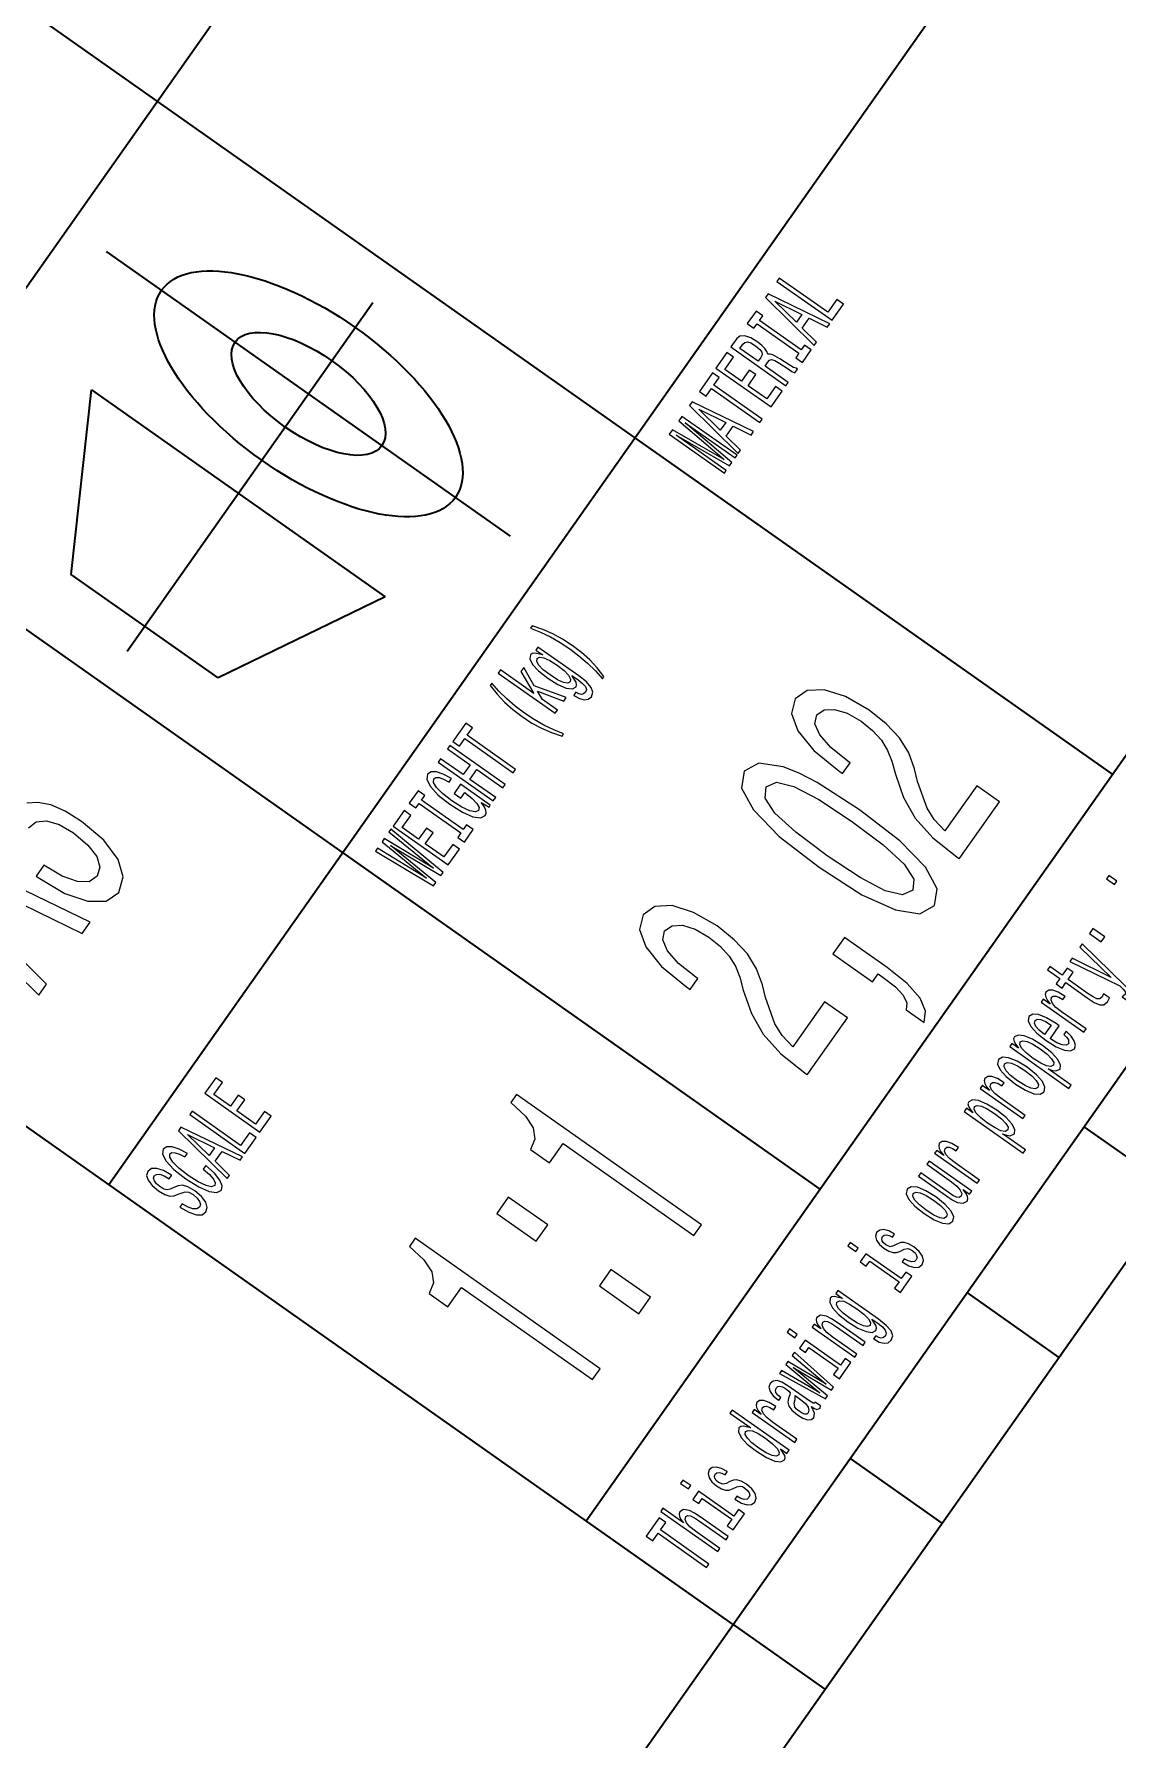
# Model space of a CAD drawing. Extents: x -102847 to 46781, y 197 to 139301.
# Drawn here: x 14575 to 24826, y 36556 to 52688 of the extents above; entities that cross this region are included whole.
import ezdxf

# ---------------------------------------------------------------- set-up
doc = ezdxf.new("R2010")
doc.units = 0

# ---------------------------------------------------------------- blocks, each defined once
blk = doc.blocks.new('Eletronics Cover 2 Upper')
at = {"color": 7, "lineweight": 35}
for p, q in [((220, 10), (220, 70)), ((265, 14), (265, 70)), ((220, 40), (385, 40)), ((240, 14), (240, 40)), ((242, 33.5), (263, 33.5)), ((220, 27), (385, 27)), ((220, 14), (385, 14)), ((10, 10), (410, 10)), ((220, 10), (410, 10)), ((110, 7.5), (310, 7.5))]:
    blk.add_line(p, q, dxfattribs=at)
at = {"color": 7, "lineweight": 35, "ltscale": 0.275}
blk.add_line((257.5, 28), (257.5, 39), dxfattribs=at)
at = {"color": 7, "lineweight": 35, "ltscale": 0.206155}
for p, q in [((243.5, 35.5), (251.5, 37.5)), ((251.5, 29.5), (243.5, 31.5))]:
    blk.add_line(p, q, dxfattribs=at)
at = {"color": 7, "lineweight": 35, "ltscale": 0.2}
blk.add_line((251.5, 37.5), (251.5, 29.5), dxfattribs=at)
at = {"color": 7, "lineweight": 35, "ltscale": 0.1}
blk.add_line((243.5, 31.5), (243.5, 35.5), dxfattribs=at)
at = {"color": 7, "lineweight": 35, "ltscale": 0.0625}
for p, q in [((220, 10), (220, 7.5)), ((230, 10), (230, 7.5)), ((240, 10), (240, 7.5)), ((250, 10), (250, 7.5))]:
    blk.add_line(p, q, dxfattribs=at)
at = {"color": 7, "lineweight": 13}
for points in [[(225.64122, 30.700289), (226.304031, 30.700289), (226.829971, 32.170029), (228.825653, 32.170029), (229.351593, 30.700289), (230.028824, 30.700289), (228.198853, 35.707493), (227.463974, 35.707493)], [(221.309082, 25.413544), (221.112396, 25.413544), (221.155624, 25.184437), (221.263687, 25.015848), (221.430115, 24.914265), (221.654892, 24.87752), (221.877518, 24.912102), (222.043945, 25.007204), (222.149857, 25.15634), (222.188766, 25.353025), (222.156342, 25.530258), (222.065567, 25.644812), (221.918594, 25.720461), (221.721909, 25.776655), (221.553314, 25.817722), (221.443085, 25.865273), (221.380402, 25.934437), (221.360947, 26.042505), (221.380402, 26.139769), (221.4366, 26.213255), (221.523056, 26.262968), (221.641937, 26.280258), (221.76297, 26.258644), (221.858063, 26.200287), (221.920746, 26.103025), (221.951004, 25.97118), (222.14769, 25.97118), (222.14769, 25.975504), (222.113113, 26.178673), (222.01152, 26.329969), (221.851578, 26.425072), (221.635452, 26.457491), (221.440918, 26.425072), (221.289627, 26.334293), (221.192368, 26.193804), (221.157776, 26.012247), (221.185883, 25.850143), (221.268005, 25.739912), (221.39769, 25.666426), (221.574921, 25.610229), (221.75, 25.560518), (221.881851, 25.512968), (221.961823, 25.443804), (221.989914, 25.331411), (221.963974, 25.216858), (221.896973, 25.130402), (221.795395, 25.076368), (221.663544, 25.059076), (221.516571, 25.082851), (221.404175, 25.152016), (221.332855, 25.264408)], [(223.30188, 25.476223), (223.258652, 25.294668), (223.187317, 25.164984), (223.087891, 25.085012), (222.971176, 25.059076), (222.830688, 25.097982), (222.720459, 25.214697), (222.646973, 25.404898), (222.623199, 25.668587), (222.646973, 25.930115), (222.718292, 26.122477), (222.828537, 26.239193), (222.971176, 26.280258), (223.074921, 26.258644), (223.163544, 26.198126), (223.232712, 26.100864), (223.280258, 25.966858), (223.485596, 25.966858), (223.420746, 26.17219), (223.308365, 26.327808), (223.154892, 26.425072), (222.971176, 26.459654), (222.742081, 26.405619), (222.567001, 26.254322), (222.454605, 26.005762), (222.41571, 25.668587), (222.454605, 25.331411), (222.567001, 25.082851), (222.742081, 24.929394), (222.971176, 24.87752), (223.172195, 24.918587), (223.33429, 25.03314), (223.448853, 25.22118), (223.509369, 25.476223)], [(223.595825, 24.918587), (223.794662, 24.918587), (223.952454, 25.359509), (224.551147, 25.359509), (224.708939, 24.918587), (224.912109, 24.918587), (224.363113, 26.420748), (224.142654, 26.420748)], [(224.021606, 25.543226), (224.252884, 26.204609), (224.484146, 25.543226)], [(225.11528, 24.918587), (226.079254, 24.918587), (226.079254, 25.100143), (225.314117, 25.100143), (225.314117, 26.418587), (225.11528, 26.418587)], [(226.401291, 24.918587), (227.35231, 24.918587), (227.35231, 25.100143), (226.600143, 25.100143), (226.600143, 25.608068), (227.270172, 25.608068), (227.270172, 25.787462), (226.600143, 25.787462), (226.600143, 26.23703), (227.335022, 26.23703), (227.335022, 26.418587), (226.401291, 26.418587)], [(241.242081, 24.918587), (241.432281, 24.918587), (241.648422, 26.21974), (241.871033, 24.918587), (242.052597, 24.918587), (242.316284, 26.420748), (242.143372, 26.420748), (241.957489, 25.14337), (241.743515, 26.420748), (241.555481, 26.420748), (241.345825, 25.14337), (241.159943, 26.420748), (240.982712, 26.420748)], [(242.497833, 24.918587), (243.448853, 24.918587), (243.448853, 25.100143), (242.696686, 25.100143), (242.696686, 25.608068), (243.366714, 25.608068), (243.366714, 25.787462), (242.696686, 25.787462), (242.696686, 26.23703), (243.431549, 26.23703), (243.431549, 26.418587), (242.497833, 26.418587)], [(244.153458, 25.100143), (243.876801, 25.100143), (243.876801, 24.918587), (244.628967, 24.918587), (244.628967, 25.100143), (244.35231, 25.100143), (244.35231, 26.23703), (244.628967, 26.23703), (244.628967, 26.418587), (243.876801, 26.418587), (243.876801, 26.23703), (244.153458, 26.23703)], [(245.94957, 25.119595), (245.986313, 24.918587), (246.094376, 24.918587), (246.094376, 25.729105), (245.547546, 25.729105), (245.547546, 25.545387), (245.88472, 25.545387), (245.88472, 25.532419), (245.858795, 25.333572), (245.789627, 25.186598), (245.683716, 25.093658), (245.55188, 25.0634), (245.404907, 25.102304), (245.290344, 25.219019), (245.216858, 25.411383), (245.190918, 25.675072), (245.214691, 25.936598), (245.288177, 26.128962), (245.404907, 26.245676), (245.562683, 26.286743), (245.670746, 26.265129), (245.759369, 26.204609), (245.824203, 26.103025), (245.860947, 25.966858), (246.074921, 25.966858), (246.018738, 26.174351), (245.912827, 26.329969), (245.763687, 26.425072), (245.575653, 26.459654), (245.329254, 26.405619), (245.143372, 26.247837), (245.02449, 25.999279), (244.983429, 25.668587), (245.02449, 25.335733), (245.143372, 25.087175), (245.318451, 24.929394), (245.53891, 24.87752), (245.662109, 24.894812), (245.772339, 24.93804), (245.867432, 25.013687)], [(246.353745, 24.918587), (246.554749, 24.918587), (246.554749, 25.623198), (247.155624, 25.623198), (247.155624, 24.918587), (247.354462, 24.918587), (247.354462, 26.418587), (247.155624, 26.418587), (247.155624, 25.806915), (246.554749, 25.806915), (246.554749, 26.418587), (246.353745, 26.418587)], [(248.056915, 24.918587), (248.255768, 24.918587), (248.255768, 26.23703), (248.709656, 26.23703), (248.709656, 26.418587), (247.600861, 26.418587), (247.600861, 26.23703), (248.056915, 26.23703)], [(250.916428, 24.50144), (251.052597, 24.50144), (250.929398, 24.730547), (250.842941, 24.970459), (250.78891, 25.223341), (250.771606, 25.478386), (250.78891, 25.733429), (250.842941, 25.984148), (250.929398, 26.226223), (251.052597, 26.45533), (250.916428, 26.45533), (250.758652, 26.217579), (250.648422, 25.981987), (250.583572, 25.73559), (250.564117, 25.478386), (250.583572, 25.219019), (250.648422, 24.974783), (250.758652, 24.739191)], [(251.638336, 24.918587), (251.828537, 24.918587), (251.828537, 25.327087), (252.027374, 25.519451), (252.368881, 24.918587), (252.582855, 24.918587), (252.157059, 25.651297), (252.593658, 26.07925), (252.353745, 26.07925), (251.828537, 25.556194), (251.828537, 26.470461), (251.638336, 26.470461)], [(254.506485, 24.50144), (254.662109, 24.739191), (254.772339, 24.974783), (254.837173, 25.219019), (254.858795, 25.478386), (254.837173, 25.73559), (254.772339, 25.981987), (254.662109, 26.217579), (254.506485, 26.45533), (254.370316, 26.45533), (254.491364, 26.226223), (254.577805, 25.984148), (254.629684, 25.733429), (254.649139, 25.478386), (254.629684, 25.223341), (254.577805, 24.970459), (254.489197, 24.730547), (254.370316, 24.50144)], [(266.110229, 24.918587), (266.276642, 24.918587), (266.276642, 26.280258), (266.557648, 24.918587), (266.74353, 24.918587), (267.022339, 26.280258), (267.022339, 24.918587), (267.190918, 24.918587), (267.190918, 26.418587), (266.927246, 26.418587), (266.650574, 25.095819), (266.376068, 26.418587), (266.110229, 26.418587)], [(267.294678, 24.918587), (267.49353, 24.918587), (267.651306, 25.359509), (268.25, 25.359509), (268.407776, 24.918587), (268.610962, 24.918587), (268.061951, 26.420748), (267.841492, 26.420748)], [(267.720459, 25.543226), (267.951721, 26.204609), (268.182983, 25.543226)], [(269.153473, 24.918587), (269.352295, 24.918587), (269.352295, 26.23703), (269.806183, 26.23703), (269.806183, 26.418587), (268.697418, 26.418587), (268.697418, 26.23703), (269.153473, 26.23703)], [(270.100159, 24.918587), (271.051147, 24.918587), (271.051147, 25.100143), (270.298981, 25.100143), (270.298981, 25.608068), (270.969025, 25.608068), (270.969025, 25.787462), (270.298981, 25.787462), (270.298981, 26.23703), (271.033875, 26.23703), (271.033875, 26.418587), (270.100159, 26.418587)], [(271.373199, 24.918587), (271.574219, 24.918587), (271.574219, 25.551872), (271.779541, 25.551872), (271.930847, 25.545387), (272.02594, 25.515129), (272.07782, 25.443804), (272.099426, 25.31628), (272.110229, 25.121758), (272.123199, 24.994236), (272.149139, 24.918587), (272.376068, 24.918587), (272.376068, 24.959654), (272.326355, 25.020172), (272.309082, 25.132565), (272.293945, 25.37464), (272.257202, 25.554033), (272.207489, 25.610229), (272.129669, 25.651297), (272.216125, 25.70533), (272.276672, 25.780979), (272.315552, 25.87608), (272.328522, 25.990633), (272.298279, 26.17219), (272.211823, 26.308357), (272.069153, 26.39049), (271.874634, 26.418587), (271.373199, 26.418587)], [(271.818451, 26.234869), (271.950287, 26.221901), (272.043213, 26.180834), (272.101593, 26.105186), (272.121033, 25.986311), (272.099426, 25.86095), (272.041077, 25.785301), (271.94165, 25.746397), (271.805481, 25.73559), (271.574219, 25.73559), (271.574219, 26.234869)], [(273.056915, 25.100143), (272.780273, 25.100143), (272.780273, 24.918587), (273.53241, 24.918587), (273.53241, 25.100143), (273.255768, 25.100143), (273.255768, 26.23703), (273.53241, 26.23703), (273.53241, 26.418587), (272.780273, 26.418587), (272.780273, 26.23703), (273.056915, 26.23703)], [(273.800446, 24.918587), (273.999268, 24.918587), (274.157074, 25.359509), (274.755768, 25.359509), (274.913544, 24.918587), (275.11673, 24.918587), (274.567719, 26.420748), (274.34726, 26.420748)], [(274.226227, 25.543226), (274.457489, 26.204609), (274.688751, 25.543226)], [(275.319885, 24.918587), (276.283875, 24.918587), (276.283875, 25.100143), (275.518738, 25.100143), (275.518738, 26.418587), (275.319885, 26.418587)], [(253.817001, 24.970459), (253.817001, 26.07925), (253.635452, 26.07925), (253.635452, 25.891209), (253.486313, 26.061958), (253.395538, 26.105186), (253.293945, 26.120316), (253.110229, 26.077087), (252.967575, 25.956051), (252.874634, 25.761526), (252.842224, 25.499998), (252.874634, 25.236311), (252.967575, 25.041786), (253.110229, 24.918587), (253.293945, 24.87752), (253.39769, 24.892651), (253.484146, 24.931555), (253.635452, 25.095819), (253.635452, 24.931555), (253.618164, 24.801872), (253.570602, 24.708933), (253.479828, 24.654898), (253.343658, 24.635445), (253.224792, 24.648415), (253.140488, 24.680834), (253.090775, 24.73703), (253.075653, 24.812679), (252.891937, 24.812679), (252.891937, 24.804033), (252.920029, 24.665705), (253.006485, 24.561958), (253.144806, 24.494955), (253.332855, 24.47118), (253.557632, 24.503601), (253.706772, 24.594379), (253.791061, 24.752161)], [(253.03891, 25.499998), (253.058365, 25.692362), (253.116714, 25.835012), (253.207489, 25.919308), (253.328537, 25.949566), (253.456055, 25.919308), (253.551147, 25.835012), (253.609512, 25.692362), (253.631119, 25.499998), (253.609512, 25.303312), (253.551147, 25.162823), (253.456055, 25.076368), (253.328537, 25.048269), (253.207489, 25.076368), (253.116714, 25.162823), (253.058365, 25.305475)], [(225.870316, 15.700288), (226.52594, 15.700288), (226.52594, 20.736311), (226.036026, 20.736311), (225.906342, 20.296829), (225.646973, 20.00144), (225.250717, 19.828529), (224.703171, 19.770893), (224.703171, 19.259365), (225.870316, 19.259365)], [(234.544662, 15.700288), (235.200287, 15.700288), (235.200287, 20.736311), (234.710373, 20.736311), (234.580688, 20.296829), (234.32132, 20.00144), (233.925064, 19.828529), (233.377518, 19.770893), (233.377518, 19.259365), (234.544662, 19.259365)], [(244.236313, 15.700288), (247.672913, 15.700288), (247.672913, 16.319885), (244.956772, 16.319885), (245.108078, 16.658501), (245.367447, 16.939482), (246.167145, 17.451008), (246.592224, 17.667147), (247.067734, 17.976944), (247.406342, 18.337175), (247.600876, 18.762247), (247.672913, 19.244957), (247.55043, 19.850143), (247.211823, 20.325647), (246.693085, 20.628242), (246.023056, 20.736311), (245.331421, 20.613832), (244.805481, 20.275215), (244.466858, 19.734871), (244.351593, 19.021614), (244.351593, 18.92075), (245.007202, 18.92075), (245.007202, 18.978386), (245.072052, 19.4683), (245.266571, 19.828529), (245.57637, 20.059078), (245.98703, 20.138329), (246.404907, 20.066282), (246.714706, 19.886166), (246.916428, 19.605186), (246.98848, 19.252161), (246.938049, 18.92075), (246.801163, 18.639769), (246.570602, 18.394812), (246.253601, 18.178675), (245.828537, 17.948126), (245.122482, 17.50144), (244.625366, 17.025936), (244.329971, 16.449568), (244.236313, 15.721902)], [(252.932281, 18.142651), (253.040344, 17.011526), (253.378967, 16.204611), (253.919312, 15.714697), (254.668594, 15.556195), (255.410675, 15.714697), (255.951019, 16.204611), (256.28244, 17.011526), (256.397705, 18.142651), (256.28244, 19.266571), (256.145538, 19.713257), (255.951019, 20.080692), (255.410675, 20.570604), (254.668594, 20.736311), (253.919312, 20.570604), (253.378967, 20.073486), (253.040344, 19.266571)], [(257.247833, 15.700288), (260.684448, 15.700288), (260.684448, 16.319885), (257.968292, 16.319885), (258.119598, 16.658501), (258.378967, 16.939482), (259.17868, 17.451008), (259.60376, 17.667147), (260.079254, 17.976944), (260.417877, 18.337175), (260.612396, 18.762247), (260.684448, 19.244957), (260.561951, 19.850143), (260.223358, 20.325647), (259.70462, 20.628242), (259.034576, 20.736311), (258.342957, 20.613832), (257.817017, 20.275215), (257.478394, 19.734871), (257.363129, 19.021614), (257.363129, 18.92075), (258.018738, 18.92075), (258.018738, 18.978386), (258.083588, 19.4683), (258.278107, 19.828529), (258.587891, 20.059078), (258.998566, 20.138329), (259.416443, 20.066282), (259.726227, 19.886166), (259.927948, 19.605186), (260, 19.252161), (259.949585, 18.92075), (259.812683, 18.639769), (259.582153, 18.394812), (259.265137, 18.178675), (258.840057, 17.948126), (258.134003, 17.50144), (257.636902, 17.025936), (257.341492, 16.449568), (257.247833, 15.721902)], [(253.623932, 18.142651), (253.681564, 19.014408), (253.861679, 19.641211), (254.185883, 20.008644), (254.668594, 20.138329), (255.144104, 20.008644), (255.468307, 19.641211), (255.648422, 19.014408), (255.706055, 18.142651), (255.648422, 17.263689), (255.468307, 16.636887), (255.144104, 16.269451), (254.668594, 16.146975), (254.185883, 16.269451), (253.861679, 16.636887), (253.681564, 17.263689)], [(229.840057, 18.495676), (230.83429, 18.495676), (230.83429, 19.569164), (229.840057, 19.569164)], [(229.840057, 15.700288), (230.83429, 15.700288), (230.83429, 16.773775), (229.840057, 16.773775)], [(249.834305, 15.700288), (250.317001, 15.700288), (250.317001, 15.5634), (250.280991, 15.217579), (250.16571, 14.972622), (249.963989, 14.81412), (249.661392, 14.73487), (249.661392, 14.244956), (250.158508, 14.36023), (250.52594, 14.626801), (250.749283, 15.051873), (250.828537, 15.621037), (250.828537, 16.780979), (249.834305, 16.780979)], [(221.551147, 11.214337), (221.75, 11.214337), (221.75, 12.532782), (222.203888, 12.532782), (222.203888, 12.714337), (221.095108, 12.714337), (221.095108, 12.532782), (221.551147, 12.532782)], [(222.504318, 11.214337), (222.694519, 11.214337), (222.694519, 11.884366), (222.713974, 12.037825), (222.776657, 12.150216), (222.873917, 12.21938), (223.003601, 12.245317), (223.107346, 12.223703), (223.172195, 12.165346), (223.204605, 12.068084), (223.215424, 11.938401), (223.215424, 11.214337), (223.405624, 11.214337), (223.405624, 11.977305), (223.396973, 12.130764), (223.358063, 12.258286), (223.230545, 12.375), (223.031708, 12.416066), (222.92363, 12.400937), (222.830688, 12.359871), (222.752884, 12.295029), (222.694519, 12.206412), (222.694519, 12.766211), (222.504318, 12.766211)], [(224.393372, 12.766211), (224.192368, 12.766211), (224.192368, 12.550073), (224.393372, 12.550073)], [(228.422195, 11.393732), (228.422195, 11.214337), (228.612396, 11.214337), (228.612396, 12.766211), (228.424347, 12.766211), (228.424347, 12.197767), (228.279541, 12.362032), (228.190918, 12.400937), (228.08934, 12.416066), (227.905624, 12.372839), (227.76297, 12.251801), (227.670029, 12.057277), (227.637604, 11.79575), (227.670029, 11.534222), (227.76297, 11.337536), (227.905624, 11.214337), (228.08934, 11.173271), (228.190918, 11.188401), (228.281708, 11.227305)], [(233.501434, 12.766211), (233.30043, 12.766211), (233.30043, 12.550073), (233.501434, 12.550073)], [(238.706055, 12.766211), (238.505051, 12.766211), (238.505051, 12.550073), (238.706055, 12.550073)], [(255.288193, 12.173991), (255.288193, 11.59258), (255.301147, 11.404539), (255.361679, 11.274856), (255.482712, 11.199207), (255.688049, 11.173271), (255.912827, 11.184078), (255.912827, 11.348343), (255.748566, 11.335375), (255.599426, 11.352666), (255.519455, 11.4067), (255.484879, 11.497478), (255.478394, 11.625), (255.478394, 12.173991), (255.912827, 12.173991), (255.912827, 12.336096), (255.478394, 12.336096), (255.478394, 12.675432), (255.288193, 12.675432), (255.288193, 12.336096), (254.959656, 12.336096), (254.959656, 12.173991)], [(260.825653, 12.766211), (260.624634, 12.766211), (260.624634, 12.550073), (260.825653, 12.550073)], [(224.386887, 11.37428), (224.386887, 12.336096), (223.898422, 12.336096), (223.898422, 12.173991), (224.196686, 12.173991), (224.196686, 11.37428), (223.807632, 11.37428), (223.807632, 11.214337), (224.780258, 11.214337), (224.780258, 11.37428)], [(225.675079, 11.89085), (225.491348, 11.934078), (225.355194, 11.983789), (225.309799, 12.085375), (225.322769, 12.1567), (225.368149, 12.208573), (225.44165, 12.240994), (225.547546, 12.253963), (225.649139, 12.240994), (225.729111, 12.202089), (225.780975, 12.143732), (225.802597, 12.065923), (225.98848, 12.065923), (225.98848, 12.070245), (225.956055, 12.210735), (225.867432, 12.320966), (225.729111, 12.39013), (225.547546, 12.416066), (225.363831, 12.39013), (225.229828, 12.318804), (225.145538, 12.212896), (225.119598, 12.078891), (225.139053, 11.949207), (225.19957, 11.85843), (225.298996, 11.793588), (225.443802, 11.748199), (225.655624, 11.696326), (225.785309, 11.642291), (225.819885, 11.599064), (225.832855, 11.534222), (225.8134, 11.454251), (225.761536, 11.393732), (225.677231, 11.354827), (225.564835, 11.341859), (225.445969, 11.354827), (225.359512, 11.400216), (225.301147, 11.473703), (225.277374, 11.575289), (225.093658, 11.575289), (225.123917, 11.402378), (225.21254, 11.277018), (225.353027, 11.201369), (225.547546, 11.173271), (225.750717, 11.201369), (225.899857, 11.277018), (225.990631, 11.398055), (226.023056, 11.555836), (225.999283, 11.692003), (225.932281, 11.784943), (225.822052, 11.845461)], [(228.121765, 12.245317), (228.247116, 12.215057), (228.342224, 12.130764), (228.398422, 11.990274), (228.420029, 11.79575), (228.398422, 11.599064), (228.342224, 11.458573), (228.247116, 11.372118), (228.121765, 11.34402), (228.002884, 11.372118), (227.912109, 11.458573), (227.851593, 11.601225), (227.832138, 11.79575), (227.851593, 11.988112), (227.912109, 12.128603), (228.002884, 12.215057)], [(229.081406, 11.214337), (229.271606, 11.214337), (229.271606, 11.877882), (229.291061, 12.037825), (229.349426, 12.152378), (229.444519, 12.221542), (229.572052, 12.245317), (229.667145, 12.230187), (229.73848, 12.18696), (229.781708, 12.113473), (229.796829, 12.01405), (229.989197, 12.01405), (229.963257, 12.189121), (229.891937, 12.314482), (229.773056, 12.39013), (229.610947, 12.416066), (229.500717, 12.398775), (229.405624, 12.355548), (229.32132, 12.282061), (229.254318, 12.182637), (229.254318, 12.375), (229.081406, 12.375)], [(231.000717, 11.365634), (231.000717, 11.35915), (231.011536, 11.285663), (231.043945, 11.233789), (231.180115, 11.192723), (231.286026, 11.210014), (231.286026, 11.356989), (231.240631, 11.350505), (231.180115, 11.378602), (231.169312, 11.465057), (231.169312, 12.065923), (231.143372, 12.21938), (231.067719, 12.32745), (230.935883, 12.392291), (230.75, 12.416066), (230.568451, 12.39013), (230.434433, 12.316643), (230.350143, 12.202089), (230.322052, 12.050793), (230.322052, 12.037825), (230.492798, 12.037825), (230.507919, 12.128603), (230.555481, 12.193444), (230.633286, 12.232349), (230.743515, 12.247478), (230.849426, 12.236671), (230.925079, 12.204251), (230.970459, 12.148055), (230.985596, 12.070245), (230.976944, 11.979467), (230.942368, 11.934078), (230.855911, 11.912464), (230.693802, 11.895173), (230.507919, 11.856268), (230.376083, 11.787104), (230.298279, 11.679035), (230.27449, 11.519093), (230.296112, 11.376441), (230.363113, 11.270534), (230.471176, 11.20353), (230.620316, 11.179755), (230.82132, 11.225144)], [(231.886887, 11.214337), (232.059799, 12.199928), (232.232712, 11.214337), (232.414261, 11.214337), (232.69957, 12.375), (232.515854, 12.375), (232.323486, 11.389409), (232.15274, 12.375), (231.964691, 12.375), (231.793945, 11.389409), (231.601593, 12.375), (231.420029, 12.375), (231.705338, 11.214337)], [(233.494965, 11.37428), (233.494965, 12.336096), (233.006485, 12.336096), (233.006485, 12.173991), (233.304749, 12.173991), (233.304749, 11.37428), (232.91571, 11.37428), (232.91571, 11.214337), (233.888336, 11.214337), (233.888336, 11.37428)], [(234.214691, 11.214337), (234.404907, 11.214337), (234.404907, 11.884366), (234.424347, 12.037825), (234.48703, 12.150216), (234.58429, 12.21938), (234.713974, 12.245317), (234.817719, 12.223703), (234.882568, 12.165346), (234.914993, 12.068084), (234.925797, 11.938401), (234.925797, 11.214337), (235.115997, 11.214337), (235.115997, 11.977305), (235.107346, 12.130764), (235.068451, 12.258286), (234.940918, 12.375), (234.742081, 12.416066), (234.631851, 12.400937), (234.53891, 12.359871), (234.458939, 12.290707), (234.396255, 12.197767), (234.396255, 12.375), (234.214691, 12.375)], [(236.419312, 11.266211), (236.419312, 12.375), (236.237747, 12.375), (236.237747, 12.18696), (236.088623, 12.357709), (235.997833, 12.400937), (235.896255, 12.416066), (235.71254, 12.372839), (235.569885, 12.251801), (235.476944, 12.057277), (235.444519, 11.79575), (235.476944, 11.532061), (235.569885, 11.337536), (235.71254, 11.214337), (235.896255, 11.173271), (236, 11.188401), (236.086456, 11.227305), (236.237747, 11.391571), (236.237747, 11.227305), (236.220459, 11.097623), (236.172913, 11.004683), (236.082138, 10.950648), (235.945969, 10.931196), (235.827087, 10.944164), (235.742798, 10.976585), (235.693085, 11.032782), (235.677948, 11.10843), (235.494232, 11.10843), (235.494232, 11.099784), (235.522339, 10.961455), (235.608795, 10.857709), (235.747116, 10.790707), (235.935165, 10.766931), (236.159943, 10.799352), (236.309082, 10.89013), (236.393372, 11.047911)], [(235.641205, 11.79575), (235.66066, 11.988112), (235.719025, 12.130764), (235.809799, 12.215057), (235.930832, 12.245317), (236.058365, 12.215057), (236.153458, 12.130764), (236.211823, 11.988112), (236.233429, 11.79575), (236.211823, 11.599064), (236.153458, 11.458573), (236.058365, 11.372118), (235.930832, 11.34402), (235.809799, 11.372118), (235.719025, 11.458573), (235.66066, 11.601225)], [(238.69957, 11.37428), (238.69957, 12.336096), (238.21109, 12.336096), (238.21109, 12.173991), (238.509369, 12.173991), (238.509369, 11.37428), (238.120316, 11.37428), (238.120316, 11.214337), (239.092941, 11.214337), (239.092941, 11.37428)], [(239.987762, 11.89085), (239.804031, 11.934078), (239.667877, 11.983789), (239.622482, 12.085375), (239.635452, 12.1567), (239.680832, 12.208573), (239.754333, 12.240994), (239.860229, 12.253963), (239.961823, 12.240994), (240.041794, 12.202089), (240.093658, 12.143732), (240.11528, 12.065923), (240.301147, 12.065923), (240.301147, 12.070245), (240.268738, 12.210735), (240.180115, 12.320966), (240.041794, 12.39013), (239.860229, 12.416066), (239.676514, 12.39013), (239.542511, 12.318804), (239.458221, 12.212896), (239.432281, 12.078891), (239.451736, 11.949207), (239.512253, 11.85843), (239.611679, 11.793588), (239.756485, 11.748199), (239.968307, 11.696326), (240.097992, 11.642291), (240.132568, 11.599064), (240.145538, 11.534222), (240.126083, 11.454251), (240.074203, 11.393732), (239.989914, 11.354827), (239.877518, 11.341859), (239.758652, 11.354827), (239.672195, 11.400216), (239.613831, 11.473703), (239.590057, 11.575289), (239.406342, 11.575289), (239.4366, 11.402378), (239.525223, 11.277018), (239.66571, 11.201369), (239.860229, 11.173271), (240.0634, 11.201369), (240.21254, 11.277018), (240.303314, 11.398055), (240.335739, 11.555836), (240.311966, 11.692003), (240.244965, 11.784943), (240.134735, 11.845461)], [(241.965424, 11.793588), (242, 11.5299), (242.099426, 11.335375), (242.257202, 11.214337), (242.469025, 11.173271), (242.67868, 11.214337), (242.836456, 11.333214), (242.935883, 11.527738), (242.972626, 11.793588), (242.935883, 12.057277), (242.836456, 12.253963), (242.67868, 12.372839), (242.469025, 12.416066), (242.257202, 12.372839), (242.099426, 12.251801), (242, 12.057277)], [(242.159943, 11.79575), (242.179398, 11.990274), (242.239914, 12.130764), (242.337173, 12.217219), (242.469025, 12.247478), (242.598709, 12.217219), (242.695969, 12.132925), (242.756485, 11.990274), (242.778107, 11.79575), (242.756485, 11.599064), (242.695969, 11.456412), (242.598709, 11.369957), (242.469025, 11.341859), (242.337173, 11.369957), (242.239914, 11.456412), (242.179398, 11.599064)], [(244.21759, 12.375), (244.027374, 12.375), (244.027374, 11.704971), (244.005768, 11.549352), (243.943085, 11.43696), (243.845825, 11.367796), (243.718307, 11.346182), (243.616714, 11.363473), (243.55188, 11.415346), (243.515137, 11.503963), (243.506485, 11.629323), (243.506485, 12.375), (243.316284, 12.375), (243.316284, 11.612032), (243.322769, 11.458573), (243.363831, 11.331052), (243.489197, 11.214337), (243.690201, 11.173271), (243.798279, 11.188401), (243.89122, 11.227305), (243.971191, 11.294309), (244.036026, 11.391571), (244.036026, 11.214337), (244.21759, 11.214337)], [(244.695251, 11.214337), (244.885452, 11.214337), (244.885452, 11.877882), (244.904907, 12.037825), (244.963257, 12.152378), (245.058365, 12.221542), (245.185883, 12.245317), (245.280991, 12.230187), (245.35231, 12.18696), (245.395538, 12.113473), (245.410675, 12.01405), (245.603027, 12.01405), (245.577087, 12.189121), (245.505768, 12.314482), (245.386887, 12.39013), (245.224792, 12.416066), (245.114563, 12.398775), (245.019455, 12.355548), (244.935165, 12.282061), (244.868164, 12.182637), (244.868164, 12.375), (244.695251, 12.375)], [(247.405624, 12.195605), (247.405624, 12.375), (247.215424, 12.375), (247.215424, 10.76477), (247.405624, 10.76477), (247.405624, 11.391571), (247.472626, 11.289986), (247.548279, 11.222982), (247.73848, 11.173271), (247.920029, 11.214337), (248.062683, 11.337536), (248.155624, 11.532061), (248.190201, 11.79575), (248.155624, 12.057277), (248.062683, 12.251801), (247.920029, 12.372839), (247.73848, 12.416066), (247.634735, 12.403098), (247.546112, 12.362032), (247.470459, 12.292868)], [(247.706055, 11.34402), (247.578537, 11.372118), (247.485596, 11.458573), (247.427246, 11.599064), (247.407791, 11.79575), (247.427246, 11.990274), (247.485596, 12.130764), (247.578537, 12.215057), (247.706055, 12.245317), (247.822769, 12.215057), (247.91571, 12.128603), (247.97406, 11.988112), (247.995682, 11.79575), (247.97406, 11.601225), (247.91571, 11.458573), (247.822769, 11.372118)], [(248.598709, 11.214337), (248.78891, 11.214337), (248.78891, 11.877882), (248.808365, 12.037825), (248.866714, 12.152378), (248.961823, 12.221542), (249.08934, 12.245317), (249.184448, 12.230187), (249.255768, 12.18696), (249.298996, 12.113473), (249.314133, 12.01405), (249.506485, 12.01405), (249.48056, 12.189121), (249.409225, 12.314482), (249.290344, 12.39013), (249.12825, 12.416066), (249.018021, 12.398775), (248.922913, 12.355548), (248.838623, 12.282061), (248.771622, 12.182637), (248.771622, 12.375), (248.598709, 12.375)], [(249.772339, 11.793588), (249.806915, 11.5299), (249.906342, 11.335375), (250.064133, 11.214337), (250.27594, 11.173271), (250.485596, 11.214337), (250.643372, 11.333214), (250.742798, 11.527738), (250.779541, 11.793588), (250.742798, 12.057277), (250.643372, 12.253963), (250.485596, 12.372839), (250.27594, 12.416066), (250.064133, 12.372839), (249.906342, 12.251801), (249.806915, 12.057277)], [(249.966858, 11.79575), (249.986313, 11.990274), (250.046844, 12.130764), (250.144104, 12.217219), (250.27594, 12.247478), (250.405624, 12.217219), (250.502884, 12.132925), (250.5634, 11.990274), (250.585022, 11.79575), (250.5634, 11.599064), (250.502884, 11.456412), (250.405624, 11.369957), (250.27594, 11.341859), (250.144104, 11.369957), (250.046844, 11.456412), (249.986313, 11.599064)], [(251.309082, 12.195605), (251.309082, 12.375), (251.118881, 12.375), (251.118881, 10.76477), (251.309082, 10.76477), (251.309082, 11.391571), (251.376083, 11.289986), (251.451736, 11.222982), (251.641937, 11.173271), (251.823486, 11.214337), (251.966141, 11.337536), (252.059082, 11.532061), (252.093658, 11.79575), (252.059082, 12.057277), (251.966141, 12.251801), (251.823486, 12.372839), (251.641937, 12.416066), (251.538193, 12.403098), (251.44957, 12.362032), (251.373932, 12.292868)], [(251.609512, 11.34402), (251.481995, 11.372118), (251.389053, 11.458573), (251.330704, 11.599064), (251.311249, 11.79575), (251.330704, 11.990274), (251.389053, 12.130764), (251.481995, 12.215057), (251.609512, 12.245317), (251.726227, 12.215057), (251.819168, 12.128603), (251.877533, 11.988112), (251.899139, 11.79575), (251.877533, 11.601225), (251.819168, 11.458573), (251.726227, 11.372118)], [(252.597275, 11.739553), (253.358078, 11.739553), (253.360229, 11.82817), (253.325653, 12.076729), (253.23056, 12.262609), (253.079254, 12.375), (252.87825, 12.416066), (252.681564, 12.372839), (252.530273, 12.251801), (252.432999, 12.055116), (252.398422, 11.79575), (252.430847, 11.5299), (252.528107, 11.335375), (252.677246, 11.214337), (252.871765, 11.173271), (253.040344, 11.201369), (253.17868, 11.274856), (253.280273, 11.391571), (253.338623, 11.547191), (253.150589, 11.547191), (253.111679, 11.460735), (253.055481, 11.395893), (252.895538, 11.34402), (252.772339, 11.367796), (252.679398, 11.443444), (252.618881, 11.566643), (252.597275, 11.733069)], [(252.597275, 11.899496), (252.621048, 12.048632), (252.679398, 12.158862), (252.768021, 12.225864), (252.884735, 12.24964), (252.999283, 12.225864), (253.087906, 12.158862), (253.141937, 12.048632), (253.161392, 11.899496)], [(253.803314, 11.214337), (253.99353, 11.214337), (253.99353, 11.877882), (254.01297, 12.037825), (254.071335, 12.152378), (254.166428, 12.221542), (254.293945, 12.245317), (254.389053, 12.230187), (254.460388, 12.18696), (254.503601, 12.113473), (254.518738, 12.01405), (254.711105, 12.01405), (254.685165, 12.189121), (254.613831, 12.314482), (254.494965, 12.39013), (254.332855, 12.416066), (254.222626, 12.398775), (254.127533, 12.355548), (254.043228, 12.282061), (253.976227, 12.182637), (253.976227, 12.375), (253.803314, 12.375)], [(257.114563, 12.375), (256.781708, 11.419669), (256.455322, 12.375), (256.247833, 12.375), (256.688751, 11.149496), (256.649841, 11.041427), (256.589355, 10.967939), (256.487762, 10.944164), (256.312683, 10.965778), (256.312683, 10.782061), (256.496399, 10.76477), (256.628235, 10.782061), (256.721191, 10.836095), (256.788177, 10.929035), (256.846558, 11.065202), (257.317719, 12.375)], [(257.933716, 12.052954), (258.231995, 12.052954), (258.231995, 12.375), (257.933716, 12.375)], [(230.979111, 11.620677), (230.953171, 11.508286), (230.884003, 11.42183), (230.780258, 11.365634), (230.65274, 11.346182), (230.570602, 11.356989), (230.512253, 11.391571), (230.47551, 11.452089), (230.464691, 11.536384), (230.473343, 11.612032), (230.507919, 11.666066), (230.646255, 11.726585), (230.82132, 11.752522), (230.979111, 11.804395)]]:
    blk.add_lwpolyline(points, close=True, dxfattribs=at)
blk.add_lwpolyline([(232.082138, 33.034584), (232.536026, 32.969742), (232.874649, 32.796829), (233.07637, 32.51585), (233.148422, 32.148415), (233.069168, 31.730549), (232.860229, 31.42075), (232.528824, 31.226225), (232.08934, 31.161385), (231.635452, 31.233431), (231.304031, 31.449568), (231.095108, 31.795389), (231.015854, 32.270893), (230.353027, 32.270893), (230.353027, 32.220463), (230.468307, 31.528818), (230.806915, 31.010088), (231.340057, 30.678675), (232.046112, 30.556196), (232.795395, 30.678675), (233.357346, 30.995678), (233.717575, 31.5), (233.84726, 32.148415), (233.789627, 32.573486), (233.631134, 32.919308), (233.371765, 33.185879), (233.02594, 33.380405)], dxfattribs=at)
at = {"color": 7, "lineweight": 35}
for radius in [4, 2]:
    blk.add_circle((257.5, 33.5), radius, dxfattribs=at)

msp = doc.modelspace()

# ---------------------------------------------------------------- block references
at = {"xscale": 191.9987919355817, "yscale": 424.9905550316047, "zscale": 191.9987919355817, "rotation": 54.82461164943881}
msp.add_blockref('Eletronics Cover 2 Upper', (326.41, 672.259), dxfattribs=at)

doc.saveas('drawing.dxf')
